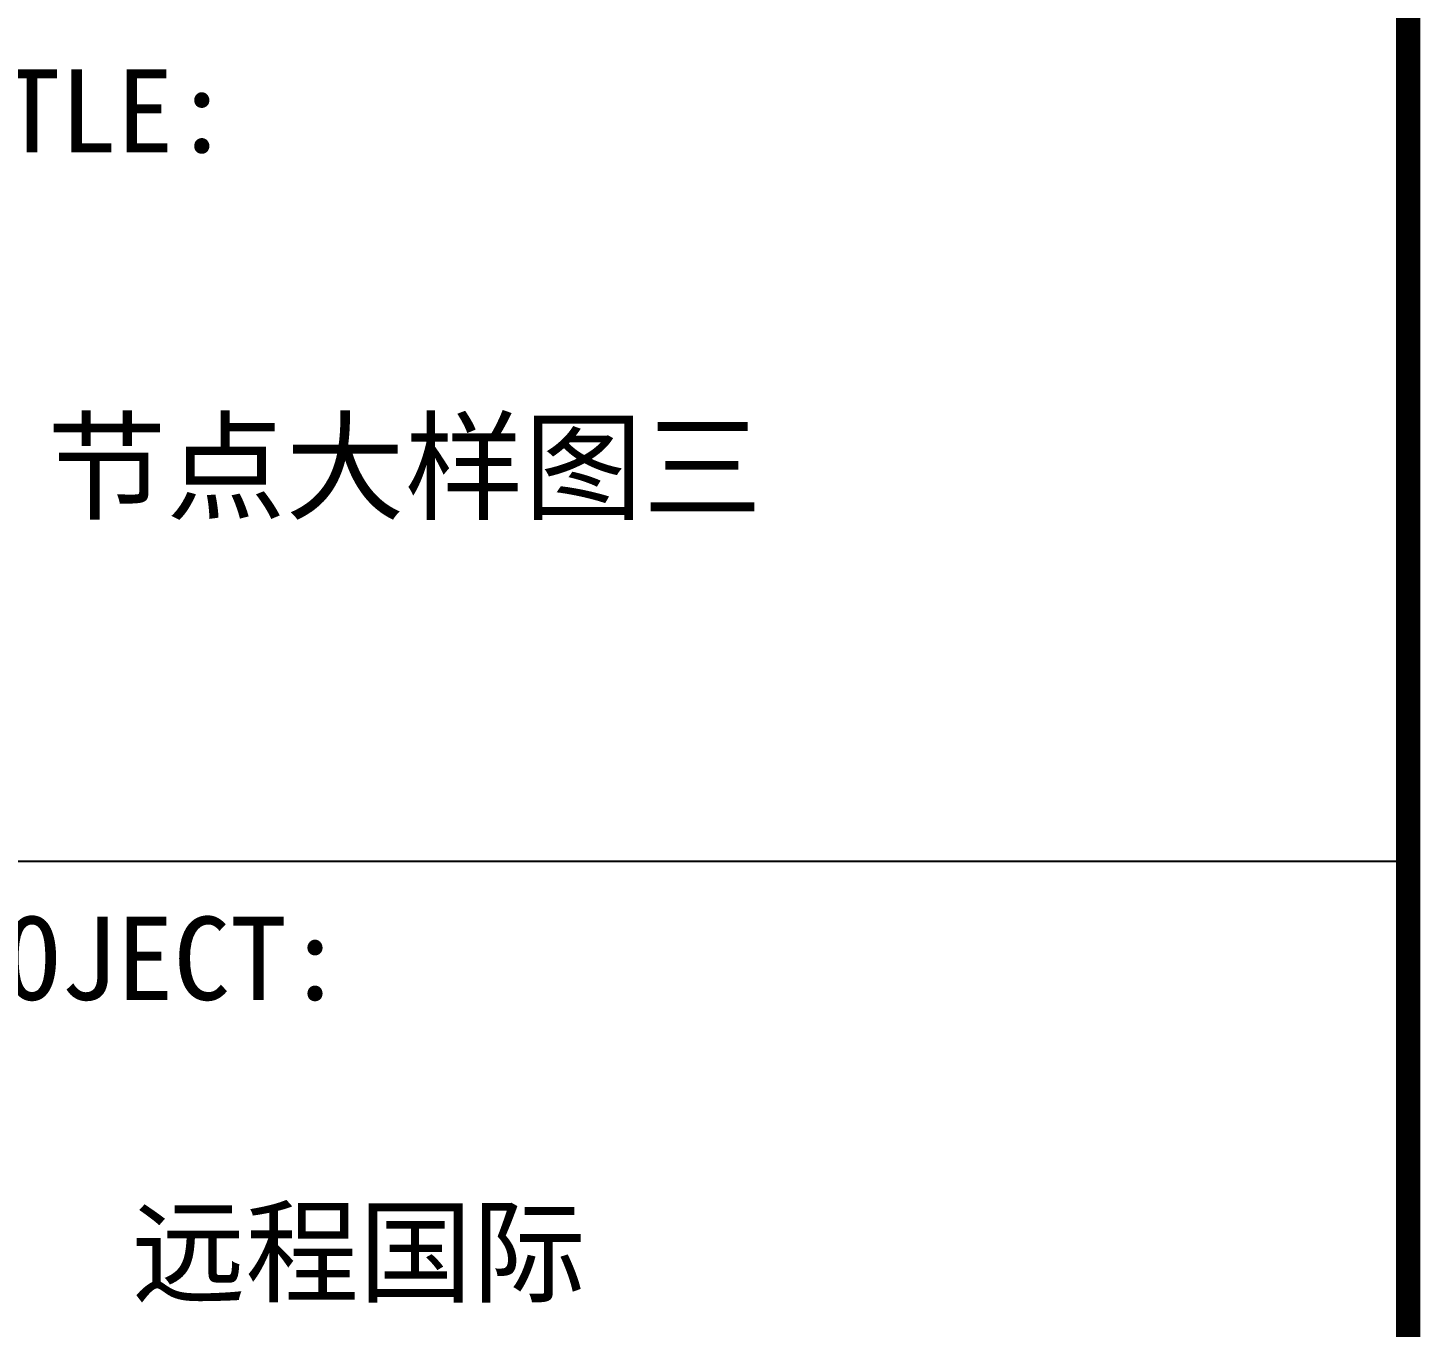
# Model space of a CAD drawing. Extents: x -737978 to 768813, y -372247 to 1140308.
# Drawn here: x -546838 to -545399, y -331942 to -330599 of the extents above; entities that cross this region are included whole.
import ezdxf
from ezdxf.enums import TextEntityAlignment as Align

# ---------------------------------------------------------------- set-up
doc = ezdxf.new("R2010")
doc.units = 0
doc.header["$LTSCALE"] = 10
doc.header["$MEASUREMENT"] = 0
doc.layers.get('0').update_dxf_attribs({"linetype": 'CONTINUOUS'})
doc.layers.add('PUB_DIM', color=3, linetype='CONTINUOUS')
doc.layers.add('PUB_TITLE', color=4, linetype='CONTINUOUS')
doc.styles.add('-宋体', font='', dxfattribs={"width": 0.8})
doc.styles.get('-宋体').set_extended_font_data('SimSun')

# ---------------------------------------------------------------- blocks, each defined once
blk = doc.blocks.new('TQ1')
at = {"layer": 'PUB_TITLE'}
blk.add_line((-49854.8, -399054.8), (-43854.8, -399054.8), dxfattribs=at)
at = {"layer": 'PUB_TITLE', "style": '-宋体'}
for s, p in [('图纸名称/TITLE:', (-49704.8, -397011.1)), ('项目名称/PROJECT:', (-49704.8, -399454.9)), ('远程国际', (-47535.7, -400301.7))]:
    blk.add_text(s, height=240, dxfattribs=at).set_placement(p)

msp = doc.modelspace()

# ---------------------------------------------------------------- linework, layer by layer
at = {"layer": 'PUB_DIM'}
msp.add_lwpolyline([(-547561.6, -324062.8), (-545411.3, -324062.8), (-545411.3, -338412.7), (-547561.6, -338412.7)], close=True, dxfattribs=at)
at = {"layer": 'PUB_TITLE', "const_width": 25}
msp.add_lwpolyline([(-565561.3, -338412.7), (-545411.3, -338412.7), (-545411.3, -324062.7), (-565561.3, -324062.7)], close=True, dxfattribs=at)

# ---------------------------------------------------------------- block references
at = {"xscale": 0.3583768702508217, "yscale": 0.3583768702508217, "zscale": 0.3583768702508217}
msp.add_blockref('TQ1', (-529694.8, -188448.1), dxfattribs=at)

# ---------------------------------------------------------------- texts
at = {"layer": 'PUB_TITLE', "color": 6, "style": '-宋体'}
msp.add_text('节点大样图三', height=90.31, dxfattribs=at).set_placement((-546448.5, -331052.5), align=Align.MIDDLE_CENTER)

doc.saveas('drawing.dxf')
